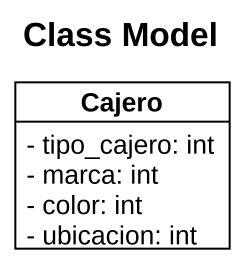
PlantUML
@startuml
title Class Model
hide circle
hide empty members
skinparam classAttributeIconSize 0
class Cajero {
  - tipo_cajero: int
  - marca: int
  - color: int
  - ubicacion: int
}
@enduml
